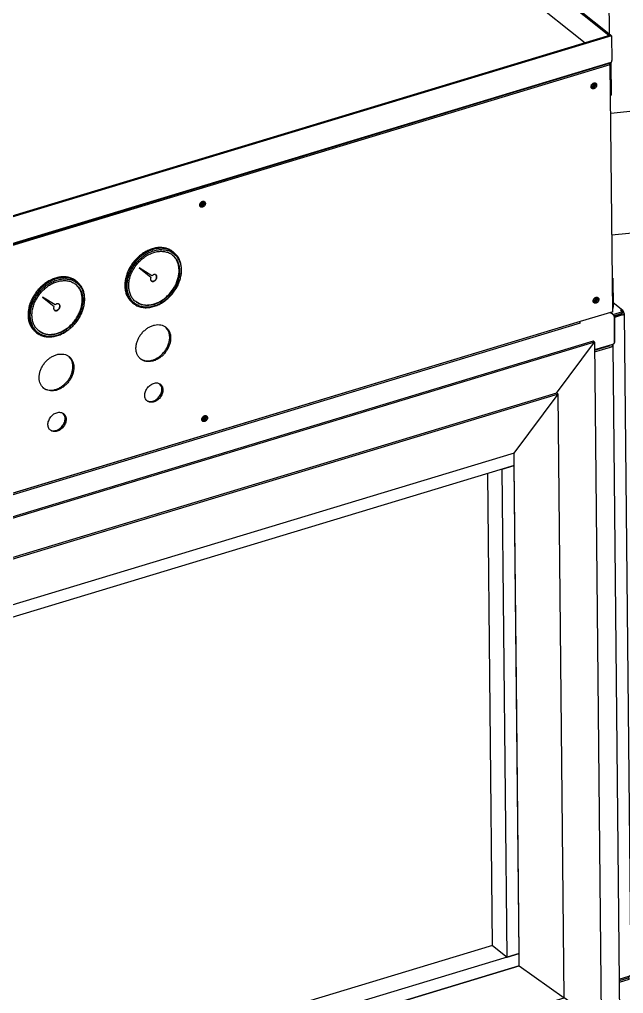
# Model space of a CAD drawing. Header units: millimetres. Extents: x -4653 to 8979, y -13943 to 4840.
# Drawn here: x 5909 to 6549, y -1899 to -867 of the extents above; entities that cross this region are included whole.
import ezdxf

# ---------------------------------------------------------------- set-up
doc = ezdxf.new("R2010")
doc.units = ezdxf.units.MM

# ---------------------------------------------------------------- blocks, each defined once
blk = doc.blocks.new('IND040M63010400E_A__183', base_point=(6020.2, -1172.6))
at = {"color": 7, "linetype": 'Continuous'}
for p, q in [((6071.3, -1113.1), (6072.4, -1114)), ((6071, -1116.7), (6074.6, -1121)), ((6035.6, -1130.1), (6047.9, -1140.1)), ((6049.1, -1138.5), (6035.6, -1130.1)), ((6049.3, -1144.4), (6048.4, -1144)), ((6053.2, -1137.7), (6053.8, -1138.5)), ((6035.8, -1168.2), (6031.2, -1165.5)), ((6028.4, -1167.1), (6029.4, -1167.9))]:
    blk.add_line(p, q, dxfattribs=at)
for points in [[(6072.4, -1114), (6068.5, -1111.6), (6064.2, -1110.1), (6059.4, -1109.5), (6054.3, -1109.9), (6049.2, -1111.3), (6044.1, -1113.5), (6039.2, -1116.6), (6034.7, -1120.4), (6030.7, -1124.8), (6027.2, -1129.8), (6024.5, -1135), (6022.6, -1140.5), (6021.6, -1146), (6021.4, -1151.3), (6022.2, -1156.3), (6023.8, -1160.8), (6026.2, -1164.7), (6029.4, -1167.9)], [(6072.3, -1115.2), (6068.5, -1112.8), (6064.3, -1111.4), (6059.7, -1110.9), (6054.8, -1111.2), (6049.8, -1112.5), (6044.8, -1114.7), (6040.1, -1117.7), (6035.7, -1121.4), (6031.8, -1125.7), (6028.4, -1130.5), (6025.8, -1135.6), (6024, -1140.9), (6022.9, -1146.2), (6022.8, -1151.4), (6023.5, -1156.2), (6025.1, -1160.6), (6027.4, -1164.5), (6030.5, -1167.6), (6034.3, -1169.9), (6038.5, -1171.3), (6043.1, -1171.9), (6048, -1171.5), (6053, -1170.2), (6058, -1168), (6062.7, -1165), (6067.1, -1161.3), (6071, -1157), (6074.4, -1152.2), (6077, -1147.1), (6078.8, -1141.8), (6079.9, -1136.5), (6080, -1131.3), (6079.3, -1126.5), (6077.7, -1122.1), (6075.4, -1118.3), (6072.3, -1115.2)], [(6071, -1116.7), (6067.5, -1114.5), (6063.5, -1113.2), (6059.2, -1112.7), (6054.6, -1113), (6049.9, -1114.3), (6045.2, -1116.3), (6040.8, -1119.1), (6036.6, -1122.6), (6032.9, -1126.7), (6029.8, -1131.2), (6027.3, -1136), (6025.6, -1141), (6024.6, -1145.9), (6024.5, -1150.8), (6025.2, -1155.4), (6026.6, -1159.5), (6028.9, -1163.1), (6031.8, -1166), (6035.3, -1168.2), (6039.3, -1169.5), (6043.6, -1170.1), (6048.2, -1169.7), (6052.9, -1168.5), (6057.6, -1166.4), (6062, -1163.6), (6066.2, -1160.1), (6069.9, -1156.1), (6073, -1151.6), (6075.5, -1146.8), (6077.2, -1141.8), (6078.2, -1136.8), (6078.3, -1131.9), (6077.6, -1127.4), (6076.2, -1123.2), (6073.9, -1119.7), (6071, -1116.7)], [(6071.3, -1113.1), (6067.9, -1110.9), (6064, -1109.5), (6059.7, -1108.8), (6055.2, -1108.8), (6050.6, -1109.7), (6045.9, -1111.3), (6041.4, -1113.7), (6037, -1116.7), (6033, -1120.2), (6029.4, -1124.3)], [(6065.9, -1162.6), (6069.5, -1159), (6072.7, -1154.9), (6075.4, -1150.6), (6077.6, -1146), (6079.2, -1141.4), (6080.1, -1136.7), (6080.4, -1132.1), (6080, -1127.7), (6079, -1123.6), (6077.4, -1119.9), (6075.1, -1116.7), (6072.4, -1114)], [(6029.4, -1124.3), (6026.3, -1128.7), (6023.8, -1133.4), (6022, -1138.3), (6020.8, -1143.2), (6020.3, -1148), (6020.6, -1152.6), (6021.5, -1157), (6023.2, -1160.9), (6025.5, -1164.3), (6028.4, -1167.1)], [(6071.2, -1153.1), (6073.7, -1149.1), (6075.6, -1144.8), (6076.9, -1140.5), (6077.7, -1136.2), (6077.8, -1132), (6077.3, -1128), (6076.3, -1124.3), (6074.6, -1121)], [(6047.9, -1140.1), (6047.6, -1141), (6047.5, -1141.8), (6047.5, -1142.6), (6047.8, -1143.4), (6048.2, -1143.9), (6048.8, -1144.4), (6049.5, -1144.6), (6050.3, -1144.6), (6051.1, -1144.4), (6051.9, -1144), (6052.7, -1143.4), (6053.3, -1142.7), (6053.8, -1141.9), (6054.2, -1141), (6054.3, -1140.1), (6054.2, -1139.3), (6054, -1138.6), (6053.6, -1138), (6053, -1137.6), (6052.3, -1137.3), (6051.5, -1137.3), (6050.7, -1137.5), (6049.9, -1137.9), (6049.1, -1138.5)], [(6049.3, -1144.4), (6050.1, -1144.4), (6050.9, -1144.1), (6051.7, -1143.8), (6052.4, -1143.2), (6053.1, -1142.5), (6053.6, -1141.7), (6053.9, -1140.8), (6054, -1140), (6054, -1139.2), (6053.8, -1138.5)], [(6035.8, -1168.2), (6039.2, -1169.2), (6042.8, -1169.6), (6046.6, -1169.4), (6050.5, -1168.7), (6054.4, -1167.3), (6058.2, -1165.4), (6061.9, -1162.9), (6065.3, -1160), (6068.5, -1156.7), (6071.2, -1153.1)], [(6029.4, -1167.9), (6033.1, -1170.3), (6037.3, -1171.8), (6041.9, -1172.4), (6046.7, -1172.1), (6051.7, -1170.9), (6056.6, -1168.9), (6061.4, -1166.1), (6065.9, -1162.6)]]:
    blk.add_spline(points, degree=3, dxfattribs=at)
blk = doc.blocks.new('IND040M63010400E_A_2__184', base_point=(5917.5, -1203.6))
at = {"color": 7, "linetype": 'Continuous'}
for p, q in [((5968.7, -1144.2), (5969.7, -1145)), ((5968.4, -1147.8), (5972, -1152)), ((5933, -1161.1), (5945.3, -1171.1)), ((5946.5, -1169.5), (5933, -1161.1)), ((5946.7, -1175.4), (5945.7, -1175)), ((5950.6, -1168.7), (5951.1, -1169.5)), ((5933.2, -1199.3), (5928.6, -1196.5)), ((5925.7, -1198.1), (5926.7, -1199))]:
    blk.add_line(p, q, dxfattribs=at)
for points in [[(5969.7, -1145), (5965.9, -1142.6), (5961.5, -1141.1), (5956.7, -1140.6), (5951.7, -1141), (5946.6, -1142.3), (5941.5, -1144.5), (5936.6, -1147.6), (5932.1, -1151.4), (5928, -1155.9), (5924.6, -1160.8), (5921.9, -1166.1), (5920, -1171.5), (5918.9, -1177), (5918.8, -1182.3), (5919.5, -1187.3), (5921.1, -1191.8), (5923.6, -1195.8), (5926.7, -1199)], [(5969.6, -1146.2), (5965.9, -1143.9), (5961.6, -1142.4), (5957, -1141.9), (5952.1, -1142.3), (5947.1, -1143.6), (5942.2, -1145.8), (5937.4, -1148.7), (5933, -1152.4), (5929.1, -1156.8), (5925.8, -1161.5), (5923.2, -1166.7), (5921.3, -1172), (5920.3, -1177.3), (5920.1, -1182.4), (5920.9, -1187.3), (5922.4, -1191.7), (5924.8, -1195.5), (5927.9, -1198.6), (5931.6, -1200.9), (5935.9, -1202.4), (5940.5, -1202.9), (5945.4, -1202.5), (5950.4, -1201.2), (5955.3, -1199), (5960.1, -1196.1), (5964.5, -1192.3), (5968.4, -1188), (5971.7, -1183.2), (5974.3, -1178.1), (5976.2, -1172.8), (5977.2, -1167.5), (5977.4, -1162.4), (5976.6, -1157.5), (5975.1, -1153.1), (5972.7, -1149.3), (5969.6, -1146.2)], [(5968.4, -1147.8), (5964.9, -1145.6), (5960.9, -1144.2), (5956.5, -1143.7), (5951.9, -1144.1), (5947.2, -1145.3), (5942.6, -1147.3), (5938.1, -1150.2), (5934, -1153.6), (5930.3, -1157.7), (5927.2, -1162.2), (5924.7, -1167), (5923, -1172), (5922, -1177), (5921.9, -1181.8), (5922.5, -1186.4), (5924, -1190.5), (5926.2, -1194.1), (5929.1, -1197), (5932.6, -1199.2), (5936.6, -1200.6), (5941, -1201.1), (5945.6, -1200.7), (5950.3, -1199.5), (5954.9, -1197.5), (5959.4, -1194.6), (5963.5, -1191.2), (5967.2, -1187.1), (5970.3, -1182.6), (5972.8, -1177.8), (5974.6, -1172.8), (5975.5, -1167.8), (5975.7, -1163), (5975, -1158.4), (5973.5, -1154.3), (5971.3, -1150.7), (5968.4, -1147.8)], [(5968.7, -1144.2), (5965.2, -1142), (5961.3, -1140.5), (5957.1, -1139.8), (5952.6, -1139.9), (5947.9, -1140.7), (5943.3, -1142.4), (5938.7, -1144.7), (5934.4, -1147.7), (5930.3, -1151.3), (5926.7, -1155.4)], [(5963.2, -1193.6), (5966.9, -1190), (5970.1, -1186), (5972.8, -1181.6), (5974.9, -1177.1), (5976.5, -1172.4), (5977.5, -1167.7), (5977.7, -1163.1), (5977.4, -1158.7), (5976.4, -1154.6), (5974.7, -1150.9), (5972.5, -1147.7), (5969.7, -1145)], [(5926.7, -1155.4), (5923.7, -1159.8), (5921.2, -1164.5), (5919.3, -1169.3), (5918.2, -1174.2), (5917.7, -1179), (5917.9, -1183.7), (5918.9, -1188), (5920.5, -1191.9), (5922.8, -1195.3), (5925.7, -1198.1)], [(5968.6, -1184.1), (5971, -1180.1), (5972.9, -1175.8), (5974.3, -1171.5), (5975, -1167.2), (5975.2, -1163), (5974.7, -1159), (5973.6, -1155.3), (5972, -1152)], [(5945.3, -1171.1), (5944.9, -1172), (5944.8, -1172.9), (5944.9, -1173.7), (5945.1, -1174.4), (5945.6, -1175), (5946.2, -1175.4), (5946.9, -1175.6), (5947.7, -1175.6), (5948.5, -1175.4), (5949.3, -1175), (5950, -1174.4), (5950.7, -1173.7), (5951.2, -1172.9), (5951.5, -1172), (5951.7, -1171.2), (5951.6, -1170.4), (5951.4, -1169.6), (5950.9, -1169), (5950.3, -1168.6), (5949.6, -1168.4), (5948.9, -1168.4), (5948, -1168.5), (5947.2, -1168.9), (5946.5, -1169.5)], [(5946.7, -1175.4), (5947.5, -1175.4), (5948.3, -1175.2), (5949.1, -1174.8), (5949.8, -1174.2), (5950.4, -1173.5), (5950.9, -1172.7), (5951.2, -1171.9), (5951.4, -1171), (5951.4, -1170.2), (5951.1, -1169.5)], [(5933.2, -1199.3), (5936.5, -1200.3), (5940.2, -1200.7), (5944, -1200.5), (5947.9, -1199.7), (5951.8, -1198.3), (5955.6, -1196.4), (5959.2, -1194), (5962.7, -1191.1), (5965.8, -1187.8), (5968.6, -1184.1)], [(5926.7, -1199), (5930.4, -1201.3), (5934.7, -1202.8), (5939.2, -1203.4), (5944.1, -1203.1), (5949.1, -1202), (5954, -1199.9), (5958.8, -1197.1), (5963.2, -1193.6)]]:
    blk.add_spline(points, degree=3, dxfattribs=at)
blk = doc.blocks.new('1__223', base_point=(5990.9, -540.8))
at = {"color": 7, "linetype": 'Continuous'}
for p, q in [((5990.9, -450.1), (6399.8, -326.5)), ((6513.7, -417.2), (6399.8, -326.5)), ((6104.9, -540.8), (6513.7, -417.2)), ((6513.7, -417.2), (6513.8, -420.1))]:
    blk.add_line(p, q, dxfattribs=at)
blk = doc.blocks.new('3__224', base_point=(6107.5, -882.4))
at = {"color": 7, "linetype": 'Continuous'}
for p, q in [((6107.5, -542.9), (6516.3, -419.3)), ((6516.3, -419.3), (6529.3, -429.6)), ((6120.4, -553.2), (6529.3, -429.6)), ((6529.3, -429.6), (6533.8, -882.4))]:
    blk.add_line(p, q, dxfattribs=at)
blk = doc.blocks.new('CASSA_ETA_ST6_1025__600x1000x250___225', base_point=(5990.9, -882.4))
for name, p in [('1__223', (5990.9, -540.8)), ('3__224', (6107.5, -882.4))]:
    blk.add_blockref(name, p)
blk = doc.blocks.new('GR_QUADRO_ELETTRICO__229', base_point=(5990.9, -1674.7))
blk.add_blockref('CASSA_ETA_ST6_1025__600x1000x250___225', (5990.9, -882.4))
blk = doc.blocks.new('Lamiera_fe_sp_15-10_sv___230', base_point=(6535.4, -1095.3))
at = {"color": 7, "linetype": 'Continuous'}
for p, q in [((6995.1, -919.1), (6535.4, -966.8)), ((6995.1, -919.1), (6994.9, -919.1)), ((6994.9, -919.1), (6994.9, -919.4)), ((7010.5, -957.5), (6994.9, -919.4)), ((6995.3, -919.1), (6995.1, -919.1)), ((6995.8, -919.4), (6995.3, -919.1)), ((7010.5, -957.5), (7010.9, -958.1)), ((7010.9, -958.1), (7011.5, -958.9)), ((7011.5, -958.9), (7012.5, -959.8)), ((7012.5, -959.8), (7013.4, -960.6)), ((7070.1, -1004.8), (7013.4, -960.6)), ((7070.3, -1005), (7070.1, -1004.8)), ((7070.7, -1038.6), (7070.3, -1005)), ((6536.7, -1095.3), (7070.4, -1039.9))]:
    blk.add_line(p, q, dxfattribs=at)
blk.add_spline([(7070.4, -1039.9), (7070.4, -1039.8), (7070.5, -1039.7), (7070.6, -1039.5), (7070.6, -1039.3), (7070.7, -1038.9), (7070.7, -1038.6)], degree=3, dxfattribs=at)
blk = doc.blocks.new('Lamiera___231', base_point=(6995.6, -1039.5))
at = {"color": 7, "linetype": 'Continuous'}
for p, q in [((6995.6, -919.5), (6996.7, -918.5)), ((7011, -957.6), (6995.7, -920)), ((7012, -956.6), (6996.7, -919)), ((6998.2, -919.2), (7054.4, -963)), ((7070.9, -1003.5), (7014.7, -959.7)), ((7069.9, -1004.5), (7013.7, -960.7)), ((7055.1, -964), (7071.6, -1004.4)), ((7070.7, -1038.6), (7070.3, -1005.4)), ((7071.8, -1005.3), (7071.6, -1004.4)), ((7072.1, -1039.3), (7071.8, -1005.3)), ((7070.7, -1039.5), (7070.7, -1038.6)), ((7070.7, -1039.5), (7072.1, -1039.3))]:
    blk.add_line(p, q, dxfattribs=at)
for points in [[(6998.2, -919.2), (6997.8, -918.9), (6997.5, -918.7), (6997.2, -918.6), (6997, -918.5), (6996.8, -918.5), (6996.7, -918.5)], [(6995.6, -919.5), (6995.6, -919.8), (6995.7, -920)], [(6996.7, -918.5), (6996.6, -918.8), (6996.7, -919)], [(7011, -957.6), (7011.2, -958.1), (7011.6, -958.6), (7012, -959.1), (7012.6, -959.7), (7013.1, -960.2), (7013.7, -960.7)], [(7012, -956.6), (7012.3, -957), (7012.6, -957.5), (7013.1, -958.1), (7013.6, -958.7), (7014.1, -959.2), (7014.7, -959.7)], [(7055.1, -964), (7054.8, -963.5), (7054.4, -963)], [(7070.3, -1005.4), (7070.3, -1005.2), (7070.2, -1004.9), (7070.1, -1004.7), (7069.9, -1004.5)], [(7071.6, -1004.4), (7071.4, -1003.9), (7070.9, -1003.5)]]:
    blk.add_spline(points, degree=3, dxfattribs=at)
blk = doc.blocks.new('RBTISALDA001273_A__232', base_point=(6535.4, -1095.3))
for name, p in [('Lamiera___231', (6995.6, -1039.5)), ('Lamiera_fe_sp_15-10_sv___230', (6535.4, -1095.3))]:
    blk.add_blockref(name, p)
blk = doc.blocks.new('p5_1__240', base_point=(5370.8, -1660.7))
at = {"color": 7, "linetype": 'Continuous'}
for p, q in [((6433.1, -1326.4), (5370.8, -1647.6)), ((6433.2, -1339.5), (6433.1, -1326.4)), ((6433.2, -1339.5), (5383.7, -1656.8)), ((5370.9, -1660.7), (5370.8, -1647.6)), ((5383.7, -1656.8), (5370.9, -1660.7))]:
    blk.add_line(p, q, dxfattribs=at)
blk = doc.blocks.new('p6__241', base_point=(6405, -1860.5))
at = {"color": 7, "linetype": 'Continuous'}
for p, q in [((6420.4, -1343.4), (6433.2, -1339.5)), ((6438.3, -1856.6), (6433.2, -1339.5)), ((6410, -1848.1), (6405, -1348)), ((6425.5, -1860.5), (6420.4, -1343.4)), ((6410, -1848.1), (6425.5, -1860.5)), ((6425.5, -1860.5), (6438.3, -1856.6))]:
    blk.add_line(p, q, dxfattribs=at)
blk = doc.blocks.new('p3_1__242', base_point=(6478.1, -1931.5))
at = {"color": 7, "linetype": 'Continuous'}
for p, q in [((6478.1, -1262.9), (6518.3, -1209.1)), ((6518.3, -1209.1), (6516.8, -1207.9)), ((6518.3, -1209.1), (6525.5, -1931.5)), ((6486, -1903.4), (6525.5, -1931.5))]:
    blk.add_line(p, q, dxfattribs=at)
blk = doc.blocks.new('p4__244', base_point=(5279.1, -1612.5))
at = {"color": 7, "linetype": 'Continuous'}
for p, q in [((6516.8, -1207.9), (5279.1, -1582.1)), ((6518.3, -1209.1), (5280.6, -1583.3)), ((6478.1, -1262.9), (6518.3, -1209.1)), ((6518.3, -1209.1), (6516.8, -1207.9))]:
    blk.add_line(p, q, dxfattribs=at)
blk = doc.blocks.new('p5__247', base_point=(5376, -2190.9))
at = {"color": 7, "linetype": 'Continuous'}
for p, q in [((6410, -1848.1), (5388.6, -2156.9)), ((6438.3, -1856.6), (6425.5, -1860.5)), ((6438.5, -1869.7), (6438.3, -1856.6)), ((6425.5, -1860.5), (5388.8, -2173.9)), ((6438.5, -1869.7), (5376.1, -2190.9)), ((5388.8, -2173.9), (5376, -2177.8)), ((5376.1, -2190.9), (5376, -2177.8))]:
    blk.add_line(p, q, dxfattribs=at)
blk = doc.blocks.new('p2__248', base_point=(6433.1, -1903.5))
at = {"color": 7, "linetype": 'Continuous'}
for p, q in [((6433.1, -1326.4), (6479.7, -1264.2)), ((6479.7, -1264.2), (6478.1, -1262.9)), ((6486, -1903.5), (6479.7, -1264.2)), ((6433.1, -1328.5), (6433.1, -1326.4)), ((6433.2, -1339.5), (6433.1, -1328.5)), ((6435.5, -1569.6), (6433.2, -1339.5)), ((6438.3, -1856.6), (6435.5, -1569.6)), ((6438.5, -1869.7), (6438.3, -1856.6)), ((6438.5, -1869.7), (6486, -1903.5))]:
    blk.add_line(p, q, dxfattribs=at)
blk = doc.blocks.new('p2_1__249', base_point=(5321.7, -2253.2))
at = {"color": 7, "linetype": 'Continuous'}
for p, q in [((5321.7, -1612.5), (5328, -2251.9)), ((5323.2, -1613.8), (5321.7, -1612.5)), ((5323.2, -1613.8), (5329.5, -2253.2)), ((5370.8, -1647.6), (5323.2, -1613.8)), ((5370.8, -1647.6), (5370.9, -1660.7)), ((5370.9, -1660.7), (5376, -2177.8)), ((5376, -2177.8), (5376.1, -2190.9)), ((5376.1, -2190.9), (5329.5, -2253.2)), ((5329.5, -2253.2), (5328, -2251.9))]:
    blk.add_line(p, q, dxfattribs=at)
blk = doc.blocks.new('p1__250', base_point=(5321.7, -1647.6))
at = {"color": 7, "linetype": 'Continuous'}
for p, q in [((6478.1, -1262.9), (5321.7, -1612.5)), ((6479.7, -1264.2), (5323.2, -1613.8)), ((6433.1, -1326.4), (6479.7, -1264.2)), ((6479.7, -1264.2), (6478.1, -1262.9)), ((6433.1, -1326.4), (5370.8, -1647.6)), ((5323.2, -1613.8), (5321.7, -1612.5)), ((5370.8, -1647.6), (5323.2, -1613.8))]:
    blk.add_line(p, q, dxfattribs=at)
blk = doc.blocks.new('p1_1__251', base_point=(5328, -2253.2))
at = {"color": 7, "linetype": 'Continuous'}
for p, q in [((5376.1, -2190.9), (6438.5, -1869.7)), ((6438.5, -1869.7), (6486, -1903.5)), ((5329.5, -2253.2), (6486, -1903.5)), ((5376.1, -2190.9), (5329.5, -2253.2)), ((5329.5, -2253.2), (5328, -2251.9))]:
    blk.add_line(p, q, dxfattribs=at)
blk = doc.blocks.new('TELAIO_PORTAVETRO__252', base_point=(5321.7, -2253.2))
for name, p in [('p1__250', (5321.7, -1647.6)), ('p2__248', (6433.1, -1903.5)), ('p2_1__249', (5321.7, -2253.2)), ('p1_1__251', (5328, -2253.2))]:
    blk.add_blockref(name, p)
blk = doc.blocks.new('RBTEMECCA000062_PORTELLO_FRONT__ALLUM_-VETRO__253', base_point=(5279.1, -2305.7))
for name, p in [('p4__244', (5279.1, -1612.5)), ('p3_1__242', (6478.1, -1931.5)), ('TELAIO_PORTAVETRO__252', (5321.7, -2253.2)), ('p5_1__240', (5370.8, -1660.7)), ('p6__241', (6405, -1860.5)), ('p5__247', (5376, -2190.9))]:
    blk.add_blockref(name, p)
blk = doc.blocks.new('LAMIERA_Fe_Sp_2_SV_843x1075__254', base_point=(6537.9, -1887.3))
at = {"color": 7, "linetype": 'Continuous'}
for p, q in [((6548.3, -1175.3), (6538.1, -1167.3)), ((6545.7, -1175), (6547.8, -1176.6)), ((6537.9, -1179.6), (6547.8, -1176.6)), ((6538.9, -1181.1), (6547.7, -1178.3)), ((6546.8, -1179.3), (6539.1, -1181.6)), ((6547.8, -1180.1), (6539.3, -1182.7)), ((6540.9, -1181.1), (6540.8, -1180.5)), ((6542.6, -1180.6), (6542.5, -1180)), ((6545, -1179.2), (6545.1, -1179.4)), ((6545.1, -1179.4), (6545.2, -1179.8)), ((6547.7, -1178.3), (6547.8, -1176.6)), ((6549.2, -1177.4), (6547.8, -1177.9)), ((6549.8, -1178.4), (6556.7, -1879)), ((6544.3, -1883.8), (6554.7, -1880.7)), ((6554.8, -1882.4), (6544.3, -1885.6)), ((6554.8, -1884.2), (6544.4, -1887.3)), ((6553.2, -1881.1), (6554.8, -1882.4)), ((6554.8, -1882.4), (6554.8, -1884.2)), ((6555.1, -1880.7), (6555.3, -1880.4))]:
    blk.add_line(p, q, dxfattribs=at)
for points in [[(6548.3, -1175.3), (6547.7, -1175), (6547.1, -1174.9), (6546.4, -1174.8), (6545.7, -1175)], [(6549.2, -1177.4), (6549.1, -1176.8), (6548.9, -1176.2), (6548.6, -1175.7), (6548.3, -1175.3)], [(6546.8, -1179.3), (6547.1, -1179.2), (6547.4, -1179), (6547.6, -1178.9), (6547.7, -1178.7), (6547.8, -1178.5), (6547.7, -1178.3)], [(6547.8, -1180.1), (6548.4, -1179.9), (6548.9, -1179.7), (6549.2, -1179.4), (6549.5, -1179.1), (6549.7, -1178.8), (6549.8, -1178.4)], [(6549.8, -1178.4), (6549.7, -1178.2), (6549.6, -1177.9), (6549.4, -1177.7), (6549.2, -1177.4)], [(6554, -1881.8), (6554.6, -1881.3), (6555.1, -1880.7)], [(6554.7, -1880.7), (6555.3, -1880.5), (6555.8, -1880.2), (6556.2, -1879.9), (6556.4, -1879.6), (6556.6, -1879.3), (6556.7, -1879)]]:
    blk.add_spline(points, degree=3, dxfattribs=at)
blk = doc.blocks.new('CARTER_LATERALE_SX_CON_FORO_VETRO_FISSO__255', base_point=(6537.9, -1887.3))
blk.add_blockref('LAMIERA_Fe_Sp_2_SV_843x1075__254', (6537.9, -1887.3))
blk = doc.blocks.new('LAMIERA_Fe_Sp_2_SV_79x1455__260', base_point=(5290.9, -1554.8))
at = {"color": 7, "linetype": 'Continuous'}
for p, q in [((6502.9, -1188.9), (5292.5, -1554.8)), ((6502.9, -1187.2), (5509.2, -1487.6)), ((6502.9, -1188.9), (6502.9, -1187.2))]:
    blk.add_line(p, q, dxfattribs=at)
blk = doc.blocks.new('PANNELLO_DISTRIBUZIONE_FILTRAZIONE_ARIA__262', base_point=(4476.4, -1554.8))
blk.add_blockref('LAMIERA_Fe_Sp_2_SV_79x1455__260', (5290.9, -1554.8))
blk = doc.blocks.new('LAMIERA_Fe_Sp_2_SV_1500x1611__271', base_point=(4792.6, -1300.7))
at = {"color": 7, "linetype": 'Continuous'}
for p, q in [((6536.3, -884.4), (5253.3, -1272.3)), ((6535.3, -883.6), (5254, -1271)), ((6536.3, -884.4), (6535.3, -883.6)), ((6536.3, -884.4), (6536.6, -910.6)), ((6535.7, -912.8), (5252.6, -1300.7))]:
    blk.add_line(p, q, dxfattribs=at)
blk.add_spline([(6535.7, -912.8), (6536.1, -912.6), (6536.4, -912.1), (6536.5, -911.4), (6536.6, -910.6)], degree=3, dxfattribs=at)
blk = doc.blocks.new('LAMIERA_Fe_Sp_2_SV_32x1546_1__273', base_point=(5732.8, -891.7))
at = {"color": 7, "linetype": 'Continuous'}
for p, q in [((5732.8, -246.4), (5734.5, -245.9)), ((5732.8, -246.4), (5733.1, -272.6)), ((5828.3, -322.4), (5732.8, -246.4)), ((5828.3, -320.5), (5734.5, -245.9)), ((5734.1, -275.2), (5832.9, -353.9)), ((5850.2, -338), (5842.2, -331.7)), ((5850.3, -340), (5842.6, -333.8)), ((6372.1, -755.5), (5862.1, -349.4)), ((6372.1, -753.7), (5862.4, -347.8)), ((5859.2, -374.8), (6044, -522)), ((6079.8, -550.5), (6163.2, -616.8)), ((6199, -645.4), (6376.8, -787)), ((6394.1, -771.2), (6386.1, -764.8)), ((6394.2, -773.1), (6386.5, -767)), ((6533.6, -884.1), (6406, -782.5)), ((6535.3, -883.6), (6406.3, -780.9)), ((6403, -807.9), (6508.3, -891.7)), ((6535.3, -883.6), (6533.6, -884.1))]:
    blk.add_line(p, q, dxfattribs=at)
blk.add_spline([(5733.1, -272.6), (5733.1, -273.1), (5733.2, -273.6), (5733.4, -274.1), (5733.6, -274.5), (5733.8, -274.9), (5734.1, -275.2)], degree=3, dxfattribs=at)
blk = doc.blocks.new('LAMIERA_SOPRA_MACCHINA_VENTILATORE_MANDATA__275', base_point=(4450.4, -1300.7))
for name, p in [('LAMIERA_Fe_Sp_2_SV_32x1546_1__273', (5732.8, -891.7)), ('LAMIERA_Fe_Sp_2_SV_1500x1611__271', (4792.6, -1300.7))]:
    blk.add_blockref(name, p)
blk = doc.blocks.new('LAMIERA_Fe_Sp_3_SV_1496x119__278', base_point=(5256.2, -1561))
at = {"color": 7, "linetype": 'Continuous'}
for p, q in [((6517.1, -1165.6), (6516.8, -1165.3)), ((6517.2, -1164.9), (6516.9, -1164.9)), ((6517.1, -1166.2), (6516.9, -1166)), ((6519.5, -1161.6), (6519.6, -1162)), ((6520.6, -1161.4), (6520.9, -1161.6)), ((6104.7, -1287), (6104.7, -1287.4)), ((6105.7, -1286.8), (6106, -1287)), ((6102.3, -1290.3), (6102, -1290.3)), ((6102.3, -1291), (6102, -1290.7)), ((6102.2, -1291.6), (6102, -1291.4))]:
    blk.add_line(p, q, dxfattribs=at)
for points in [[(6517.1, -1165.6), (6517.6, -1165.7), (6518.1, -1165.7), (6518.7, -1165.6), (6519.2, -1165.3), (6519.7, -1164.9), (6520.1, -1164.4), (6520.4, -1163.9), (6520.6, -1163.3), (6520.6, -1162.7), (6520.5, -1162.2), (6520.3, -1161.7), (6519.9, -1161.4)], [(6517.1, -1166.2), (6517.6, -1166.4), (6518.2, -1166.4), (6518.8, -1166.3), (6519.4, -1166), (6520, -1165.7), (6520.5, -1165.2), (6520.9, -1164.6), (6521.1, -1163.9), (6521.3, -1163.3), (6521.3, -1162.7), (6521.2, -1162.1), (6520.9, -1161.6)], [(6517.2, -1164.9), (6517.6, -1164.8), (6518.1, -1164.6), (6518.5, -1164.3), (6518.9, -1163.9), (6519.2, -1163.4), (6519.4, -1163), (6519.6, -1162.5), (6519.6, -1162)], [(6102.2, -1291.6), (6102.7, -1291.8), (6103.2, -1291.8), (6103.7, -1291.8), (6104.3, -1291.6), (6104.8, -1291.3), (6105.3, -1290.9), (6105.7, -1290.4), (6106.1, -1289.9)], [(6102.3, -1290.3), (6102.7, -1290.2), (6103.1, -1290), (6103.5, -1289.8), (6103.9, -1289.5), (6104.2, -1289.1), (6104.4, -1288.7)], [(6102.3, -1291), (6102.6, -1291.1), (6103.1, -1291.2), (6103.5, -1291.1), (6104, -1291), (6104.4, -1290.7), (6104.8, -1290.4), (6105.2, -1290), (6105.5, -1289.5)], [(6104.4, -1288.7), (6104.6, -1288.4), (6104.7, -1288.1), (6104.7, -1287.7), (6104.7, -1287.4)], [(6105.5, -1289.5), (6105.7, -1289), (6105.8, -1288.5), (6105.8, -1287.9), (6105.6, -1287.5), (6105.4, -1287.1), (6105, -1286.8)], [(6106.1, -1289.9), (6106.3, -1289.4), (6106.4, -1288.8), (6106.5, -1288.3), (6106.4, -1287.8), (6106.3, -1287.4), (6106, -1287)]]:
    blk.add_spline(points, degree=3, dxfattribs=at)
blk = doc.blocks.new('LAMIERA_Fe_Sp_2_SV_1200x230__279', base_point=(5687.3, -1415.1))
at = {"color": 7, "linetype": 'Continuous'}
for p, q in [((6102.6, -1289.4), (6102.1, -1289.7)), ((6104.1, -1287.3), (6103.8, -1287.9)), ((5689.3, -1412.7), (5689, -1413.4)), ((5687.7, -1414.9), (5687.3, -1415.1))]:
    blk.add_line(p, q, dxfattribs=at)
for points in [[(6102.6, -1289.4), (6103, -1289.1), (6103.3, -1288.8), (6103.6, -1288.4), (6103.8, -1287.9)], [(5687.7, -1414.9), (5688.1, -1414.5), (5688.5, -1414.2), (5688.7, -1413.8), (5689, -1413.4)]]:
    blk.add_spline(points, degree=3, dxfattribs=at)
blk = doc.blocks.new('LAMIERA_Fe_Sp_2_SV_1572x428_DX__280', base_point=(5839.9, -1174.1))
at = {"color": 7, "linetype": 'Continuous'}
for p, q in [((5840.1, -381), (5839.9, -381.2)), ((5852.6, -382.8), (5852.1, -382.6)), ((6382.9, -815.1), (6382.8, -815.3)), ((6384, -814.1), (6383.7, -814.3)), ((6384, -815.8), (6383.5, -816.2)), ((6396.5, -816), (6396, -815.7)), ((6533.5, -913.5), (6533.9, -913.8)), ((6533.9, -913.8), (6535.6, -913.3)), ((6535.6, -913.3), (6535.2, -913)), ((6535.6, -913.3), (6535.9, -947.4)), ((6535.9, -947.4), (6535.2, -947.6)), ((6537.8, -1141.3), (6537.1, -1140.7)), ((6537.1, -1141.5), (6537.8, -1141.3)), ((6537.8, -1141.3), (6538.1, -1171.8)), ((6537.5, -1174.1), (6537.6, -1173.9))]:
    blk.add_line(p, q, dxfattribs=at)
blk.add_spline([(6537.6, -1173.9), (6537.8, -1173.4), (6538, -1172.9), (6538.1, -1172.3), (6538.1, -1171.8)], degree=3, dxfattribs=at)
blk = doc.blocks.new('TUBO_Q_40x40x3_L_1496__282', base_point=(5254.3, -1332.5))
at = {"color": 7, "linetype": 'Continuous'}
for p, q in [((6533, -913.6), (6533.3, -914.1)), ((6517.3, -934.4), (6517.3, -934.6)), ((6517.7, -934.3), (6517.9, -934.5)), ((6102.4, -1059.9), (6102.5, -1060)), ((6102.8, -1059.8), (6103, -1059.9))]:
    blk.add_line(p, q, dxfattribs=at)
for points in [[(6514.6, -937.8), (6515, -937.8), (6515.4, -937.7), (6515.8, -937.5), (6516.2, -937.2), (6516.6, -936.9), (6516.8, -936.5)], [(6514.6, -938.9), (6515, -939.1), (6515.5, -939.3), (6516, -939.3), (6516.5, -939.2), (6517.1, -939), (6517.6, -938.6), (6518.1, -938.2), (6518.5, -937.7)], [(6514.7, -938.3), (6515, -938.5), (6515.4, -938.6), (6515.8, -938.6), (6516.3, -938.6), (6516.7, -938.4), (6517.2, -938.1), (6517.6, -937.7), (6517.9, -937.3)], [(6516.8, -936.5), (6517.1, -936), (6517.3, -935.5), (6517.4, -935.1), (6517.3, -934.6)], [(6517.9, -937.3), (6518.2, -936.8), (6518.3, -936.3), (6518.4, -935.7), (6518.3, -935.2), (6518.1, -934.8), (6517.9, -934.5)], [(6518.5, -937.7), (6518.8, -937.1), (6519, -936.4), (6519.1, -935.8), (6519, -935.2), (6518.8, -934.7), (6518.4, -934.3)], [(6099.7, -1064.3), (6100.2, -1064.6), (6100.8, -1064.7), (6101.5, -1064.7), (6102.2, -1064.4), (6102.8, -1064), (6103.4, -1063.5), (6103.8, -1062.8), (6104.1, -1062.1), (6104.2, -1061.4), (6104.2, -1060.7), (6104, -1060.2), (6103.6, -1059.7)], [(6099.8, -1063.7), (6100.2, -1064), (6100.7, -1064.1), (6101.3, -1064), (6101.8, -1063.8), (6102.4, -1063.5), (6102.8, -1063), (6103.2, -1062.5), (6103.4, -1061.9), (6103.5, -1061.3), (6103.5, -1060.7), (6103.3, -1060.3), (6103, -1059.9)], [(6099.8, -1063.2), (6100.3, -1063.2), (6100.8, -1063), (6101.3, -1062.6), (6101.8, -1062.2), (6102.1, -1061.7), (6102.4, -1061.1), (6102.5, -1060.6), (6102.5, -1060)]]:
    blk.add_spline(points, degree=3, dxfattribs=at)
blk = doc.blocks.new('LAMIERA_Fe_Sp_2_SV_1496x300__283', base_point=(5254.3, -1563.5))
at = {"color": 7, "linetype": 'Continuous'}
for p, q in [((6533.9, -913.8), (5254.3, -1300.7)), ((5255.3, -1301.5), (6534.9, -914.6)), ((6534.9, -914.6), (6533.9, -913.8)), ((6537.5, -1176.7), (6534.9, -914.6)), ((6519.1, -934.4), (6519.4, -934.8)), ((6515.3, -939.7), (6514.9, -939.6)), ((6104.3, -1059.8), (6104.5, -1060.3)), ((6100.4, -1065.2), (6100.1, -1065)), ((6521.4, -1161.5), (6521.6, -1162)), ((6517.5, -1166.8), (6517.2, -1166.7)), ((6537.5, -1176.7), (6502.9, -1187.2)), ((6502.9, -1187.2), (5257.9, -1563.5)), ((6066, -1196), (6063.9, -1193.3)), ((5963.3, -1227.1), (5961.3, -1224.4)), ((6036.1, -1225.9), (6038.2, -1227.3)), ((5933.5, -1256.9), (5935.5, -1258.4)), ((6059.1, -1255.8), (6057.5, -1253.4)), ((5956.5, -1286.8), (5954.8, -1284.4)), ((6106.5, -1286.9), (6106.8, -1287.4)), ((6102.7, -1292.3), (6102.3, -1292.1))]:
    blk.add_line(p, q, dxfattribs=at)
for points in [[(6519.7, -934.7), (6519.2, -934.4), (6518.5, -934.2), (6517.8, -934.3), (6517.1, -934.5), (6516.4, -934.9), (6515.8, -935.5), (6515.2, -936.1), (6514.9, -936.8), (6514.6, -937.6), (6514.6, -938.4), (6514.7, -939.1), (6514.9, -939.7), (6515.4, -940.1), (6515.9, -940.5), (6516.6, -940.6), (6517.3, -940.5), (6518, -940.3), (6518.7, -939.9), (6519.3, -939.4), (6519.8, -938.7), (6520.2, -938), (6520.5, -937.2), (6520.5, -936.4), (6520.4, -935.7), (6520.2, -935.1), (6519.7, -934.7)], [(6515.3, -939.7), (6516, -939.8), (6516.7, -939.6), (6517.4, -939.3), (6518, -938.8), (6518.6, -938.2), (6519, -937.5)], [(6519, -937.5), (6519.3, -936.8), (6519.5, -936.1), (6519.5, -935.5), (6519.4, -934.8)], [(6104.9, -1060.1), (6104.3, -1059.8), (6103.7, -1059.6), (6103, -1059.7), (6102.2, -1059.9), (6101.6, -1060.3), (6100.9, -1060.9), (6100.4, -1061.5), (6100, -1062.3), (6099.8, -1063), (6099.7, -1063.8), (6099.8, -1064.5), (6100.1, -1065.1), (6100.5, -1065.6), (6101.1, -1065.9), (6101.7, -1066), (6102.4, -1066), (6103.1, -1065.7), (6103.8, -1065.3), (6104.5, -1064.8), (6105, -1064.1), (6105.4, -1063.4), (6105.6, -1062.6), (6105.7, -1061.9), (6105.6, -1061.2), (6105.3, -1060.6), (6104.9, -1060.1)], [(6100.4, -1065.2), (6101.1, -1065.2), (6101.8, -1065), (6102.5, -1064.7), (6103.1, -1064.3), (6103.6, -1063.7), (6104.1, -1063.1), (6104.4, -1062.4), (6104.6, -1061.6), (6104.7, -1060.9), (6104.5, -1060.3)], [(6522, -1161.8), (6521.4, -1161.5), (6520.8, -1161.3), (6520.1, -1161.4), (6519.3, -1161.6), (6518.6, -1162), (6518, -1162.6), (6517.5, -1163.2), (6517.1, -1164), (6516.9, -1164.7), (6516.8, -1165.5), (6516.9, -1166.2), (6517.2, -1166.8), (6517.6, -1167.2), (6518.2, -1167.6), (6518.8, -1167.7), (6519.5, -1167.6), (6520.2, -1167.4), (6520.9, -1167), (6521.6, -1166.5), (6522.1, -1165.8), (6522.5, -1165.1), (6522.7, -1164.3), (6522.8, -1163.5), (6522.7, -1162.8), (6522.4, -1162.2), (6522, -1161.8)], [(6517.5, -1166.8), (6518.2, -1166.9), (6518.9, -1166.7), (6519.6, -1166.4), (6520.3, -1165.9), (6520.8, -1165.3), (6521.3, -1164.6)], [(6521.3, -1164.6), (6521.6, -1163.9), (6521.7, -1163.2), (6521.7, -1162.6), (6521.6, -1162)], [(6037.1, -1226.8), (6039.7, -1228.4), (6042.6, -1229.3), (6045.8, -1229.6), (6049.1, -1229.2), (6052.5, -1228.2), (6055.8, -1226.5), (6059, -1224.3), (6061.8, -1221.6), (6064.3, -1218.4), (6066.3, -1215.1), (6067.8, -1211.5), (6068.7, -1207.9), (6068.9, -1204.3), (6068.6, -1201), (6067.6, -1197.9), (6066, -1195.3), (6063.9, -1193.2), (6061.4, -1191.6), (6058.5, -1190.7), (6055.3, -1190.4), (6051.9, -1190.8), (6048.5, -1191.9), (6045.2, -1193.5), (6042.1, -1195.8), (6039.2, -1198.5), (6036.7, -1201.6), (6034.7, -1205), (6033.3, -1208.5), (6032.4, -1212.1), (6032.1, -1215.7), (6032.5, -1219), (6033.5, -1222.1), (6035.1, -1224.7), (6037.1, -1226.8)], [(6038.2, -1227.3), (6041.2, -1228.4), (6044.4, -1228.8), (6047.9, -1228.4), (6051.4, -1227.3), (6054.9, -1225.6), (6058.2, -1223.3), (6061.1, -1220.4), (6063.6, -1217.1), (6065.6, -1213.6), (6067, -1209.8), (6067.8, -1206.1), (6067.8, -1202.4), (6067.2, -1199), (6066, -1196)], [(5934.5, -1257.9), (5937, -1259.4), (5940, -1260.3), (5943.1, -1260.6), (5946.5, -1260.2), (5949.9, -1259.2), (5953.2, -1257.5), (5956.3, -1255.3), (5959.2, -1252.6), (5961.7, -1249.5), (5963.7, -1246.1), (5965.1, -1242.5), (5966, -1238.9), (5966.3, -1235.4), (5965.9, -1232), (5964.9, -1229), (5963.4, -1226.4), (5961.3, -1224.2), (5958.7, -1222.7), (5955.8, -1221.7), (5952.6, -1221.5), (5949.3, -1221.8), (5945.9, -1222.9), (5942.6, -1224.6), (5939.4, -1226.8), (5936.6, -1229.5), (5934.1, -1232.6), (5932.1, -1236), (5930.6, -1239.6), (5929.8, -1243.2), (5929.5, -1246.7), (5929.9, -1250.1), (5930.8, -1253.1), (5932.4, -1255.7), (5934.5, -1257.9)], [(5935.5, -1258.4), (5938.5, -1259.4), (5941.8, -1259.8), (5945.3, -1259.4), (5948.8, -1258.4), (5952.3, -1256.6), (5955.5, -1254.3), (5958.5, -1251.4), (5961, -1248.2), (5963, -1244.6), (5964.4, -1240.9), (5965.1, -1237.1), (5965.2, -1233.5), (5964.6, -1230.1), (5963.3, -1227.1)], [(6044, -1271.2), (6045.6, -1272.1), (6047.3, -1272.6), (6049.3, -1272.6), (6051.3, -1272.2), (6053.3, -1271.4), (6055.2, -1270.1), (6056.9, -1268.6), (6058.3, -1266.7), (6059.5, -1264.7), (6060.3, -1262.6), (6060.6, -1260.4), (6060.6, -1258.4), (6060.1, -1256.5), (6059.3, -1254.9), (6058.1, -1253.6), (6056.5, -1252.7), (6054.8, -1252.2), (6052.8, -1252.2), (6050.8, -1252.6), (6048.8, -1253.5), (6046.9, -1254.7), (6045.2, -1256.3), (6043.8, -1258.1), (6042.6, -1260.1), (6041.8, -1262.3), (6041.5, -1264.4), (6041.5, -1266.4), (6042, -1268.3), (6042.8, -1269.9), (6044, -1271.2)], [(6055.7, -1267.8), (6057.2, -1266), (6058.4, -1264), (6059.2, -1261.9), (6059.6, -1259.7), (6059.6, -1257.7), (6059.1, -1255.8)], [(6044.4, -1271.3), (6046.2, -1271.8), (6048.1, -1271.8), (6050.1, -1271.4), (6052.1, -1270.6), (6054, -1269.4), (6055.7, -1267.8)], [(5941.4, -1302.2), (5942.9, -1303.1), (5944.7, -1303.6), (5946.6, -1303.7), (5948.6, -1303.2), (5950.6, -1302.4), (5952.5, -1301.2), (5954.2, -1299.6), (5955.7, -1297.8), (5956.8, -1295.7), (5957.6, -1293.6), (5958, -1291.5), (5958, -1289.4), (5957.5, -1287.5), (5956.6, -1285.9), (5955.4, -1284.6), (5953.9, -1283.7), (5952.1, -1283.3), (5950.2, -1283.2), (5948.2, -1283.7), (5946.2, -1284.5), (5944.3, -1285.7), (5942.6, -1287.3), (5941.1, -1289.1), (5940, -1291.2), (5939.2, -1293.3), (5938.8, -1295.4), (5938.9, -1297.5), (5939.3, -1299.4), (5940.2, -1301), (5941.4, -1302.2)], [(5953.1, -1298.9), (5954.6, -1297), (5955.8, -1295), (5956.6, -1292.9), (5957, -1290.8), (5956.9, -1288.7), (5956.5, -1286.8)], [(6107.1, -1287.2), (6106.6, -1286.9), (6105.9, -1286.7), (6105.2, -1286.8), (6104.5, -1287), (6103.8, -1287.4), (6103.2, -1288), (6102.6, -1288.6), (6102.2, -1289.4), (6102, -1290.1), (6101.9, -1290.9), (6102.1, -1291.6), (6102.3, -1292.2), (6102.8, -1292.7), (6103.3, -1293), (6104, -1293.1), (6104.7, -1293.1), (6105.4, -1292.8), (6106.1, -1292.4), (6106.7, -1291.9), (6107.2, -1291.2), (6107.6, -1290.5), (6107.9, -1289.7), (6107.9, -1289), (6107.8, -1288.3), (6107.5, -1287.7), (6107.1, -1287.2)], [(6102.7, -1292.3), (6103.3, -1292.3), (6104, -1292.1), (6104.7, -1291.8), (6105.3, -1291.4), (6105.9, -1290.8), (6106.3, -1290.2), (6106.7, -1289.5), (6106.9, -1288.7), (6106.9, -1288), (6106.8, -1287.4)], [(5941.8, -1302.3), (5943.5, -1302.8), (5945.5, -1302.8), (5947.5, -1302.4), (5949.5, -1301.6), (5951.4, -1300.4), (5953.1, -1298.9)]]:
    blk.add_spline(points, degree=3, dxfattribs=at)
blk = doc.blocks.new('CASSONE_DISTANZIALE_MANDATA_ARIA__287', base_point=(4451.8, -1563.5))
for name, p in [('LAMIERA_Fe_Sp_2_SV_1572x428_DX__280', (5839.9, -1174.1)), ('TUBO_Q_40x40x3_L_1496__282', (5254.3, -1332.5)), ('LAMIERA_Fe_Sp_2_SV_1496x300__283', (5254.3, -1563.5)), ('LAMIERA_Fe_Sp_3_SV_1496x119__278', (5256.2, -1561)), ('LAMIERA_Fe_Sp_2_SV_1200x230__279', (5687.3, -1415.1))]:
    blk.add_blockref(name, p)
blk = doc.blocks.new('TUB_RE_Fe_40x40x3_L_1500__314', base_point=(5256.2, -1598.5))
at = {"color": 7, "linetype": 'Continuous'}
for p, q in [((6534.4, -1177.6), (6536.6, -1178.6)), ((6536.6, -1178.6), (6538.1, -1179.9)), ((6538.1, -1179.9), (6538.6, -1180.3)), ((6538.6, -1180.3), (6538.7, -1180.8)), ((6538.7, -1180.8), (6539.3, -1182.3)), ((6539.3, -1182.3), (6539.5, -1208.5)), ((6536.4, -1211.8), (6518.4, -1217.2)), ((6536.7, -1211.7), (6536.4, -1211.8)), ((6537.3, -1211.4), (6536.7, -1211.7)), ((6538.1, -1211), (6537.3, -1211.4)), ((6538.4, -1210.6), (6538.1, -1211)), ((6539, -1209.8), (6538.4, -1210.6)), ((6539.4, -1209.4), (6539, -1209.8)), ((6539.5, -1208.5), (6539.4, -1209.4))]:
    blk.add_line(p, q, dxfattribs=at)
blk = doc.blocks.new('TUB_RE_Fe_40x40x3_L1550__315', base_point=(6534.6, -1211.7))
at = {"color": 7, "linetype": 'Continuous'}
for p, q in [((6535.3, -1177.9), (6534.6, -1177.7)), ((6537.4, -1179.1), (6535.2, -1177.4)), ((6536.1, -1178.3), (6535.3, -1177.9)), ((6537.4, -1179.1), (6536.9, -1178.8)), ((6537.7, -1179.4), (6537.4, -1179.1)), ((6538.1, -1179.9), (6537.7, -1179.4)), ((6539.1, -1181.3), (6538.7, -1180.8)), ((6539.3, -1182.3), (6539.1, -1181.3)), ((6539.5, -1208.5), (6539.3, -1182.3)), ((6536.7, -1211.7), (6537, -1211.6)), ((6537, -1211.6), (6537.3, -1211.4)), ((6538.4, -1210.6), (6538.9, -1210.3)), ((6538.9, -1210.3), (6539, -1209.8))]:
    blk.add_line(p, q, dxfattribs=at)
blk = doc.blocks.new('TUB_RE_Fe_40x40x3_L898__318', base_point=(6518.4, -1937.1))
at = {"color": 7, "linetype": 'Continuous'}
for p, q in [((6518.4, -1217.5), (6533.7, -1212.9)), ((6518.4, -1219.2), (6535.3, -1214.1)), ((6537.4, -1211.4), (6537.7, -1211.8)), ((6537.7, -1211.8), (6537.7, -1212)), ((6537.7, -1212), (6544.9, -1937.1))]:
    blk.add_line(p, q, dxfattribs=at)
for points in [[(6533.7, -1212.9), (6534.1, -1212.8), (6534.3, -1212.6), (6534.5, -1212.5), (6534.6, -1212.3)], [(6535.3, -1214.1), (6536, -1213.9), (6536.6, -1213.6), (6537.1, -1213.2), (6537.4, -1212.9), (6537.6, -1212.4), (6537.7, -1212)]]:
    blk.add_spline(points, degree=3, dxfattribs=at)
blk = doc.blocks.new('TELAIO_CABINA_DI_SPRUZZATURA_GS4_110051_MAURI__327', base_point=(4453.4, -2349.3))
for name, p in [('TUB_RE_Fe_40x40x3_L_1500__314', (5256.2, -1598.5)), ('TUB_RE_Fe_40x40x3_L1550__315', (6534.6, -1211.7)), ('TUB_RE_Fe_40x40x3_L898__318', (6518.4, -1937.1))]:
    blk.add_blockref(name, p)
blk = doc.blocks.new('ASSIEME_CABINA_GS4_SINT_DX__328', base_point=(4446, -3076.9))
for name, p in [('LAMIERA_SOPRA_MACCHINA_VENTILATORE_MANDATA__275', (4450.4, -1300.7)), ('CASSONE_DISTANZIALE_MANDATA_ARIA__287', (4451.8, -1563.5)), ('TELAIO_CABINA_DI_SPRUZZATURA_GS4_110051_MAURI__327', (4453.4, -2349.3)), ('PANNELLO_DISTRIBUZIONE_FILTRAZIONE_ARIA__262', (4476.4, -1554.8)), ('CARTER_LATERALE_SX_CON_FORO_VETRO_FISSO__255', (6537.9, -1887.3))]:
    blk.add_blockref(name, p)
blk = doc.blocks.new('FIT_GR_CABINA_GS4_SINT_SX_130047_MAURI__329', base_point=(4446, -3076.9))
for name, p in [('ASSIEME_CABINA_GS4_SINT_DX__328', (4446, -3076.9)), ('RBTEMECCA000062_PORTELLO_FRONT__ALLUM_-VETRO__253', (5279.1, -2305.7))]:
    blk.add_blockref(name, p)
blk = doc.blocks.new('LEGMCS000183-4_18U11B_GS4_SYNTECH_DX_1__446', base_point=(4036.3, -3224.6))
for name, p in [('FIT_GR_CABINA_GS4_SINT_SX_130047_MAURI__329', (4446, -3076.9)), ('GR_QUADRO_ELETTRICO__229', (5990.9, -1674.7)), ('RBTISALDA001273_A__232', (6535.4, -1095.3)), ('IND040M63010400E_A__183', (6020.2, -1172.6)), ('IND040M63010400E_A_2__184', (5917.5, -1203.6))]:
    blk.add_blockref(name, p)
blk = doc.blocks.new('Assonometria2', base_point=(5332, -2209))
blk.add_blockref('LEGMCS000183-4_18U11B_GS4_SYNTECH_DX_1__446', (4036.3, -3224.6))

msp = doc.modelspace()

# ---------------------------------------------------------------- block references
msp.add_blockref('Assonometria2', (5332, -2209))

doc.saveas('drawing.dxf')
